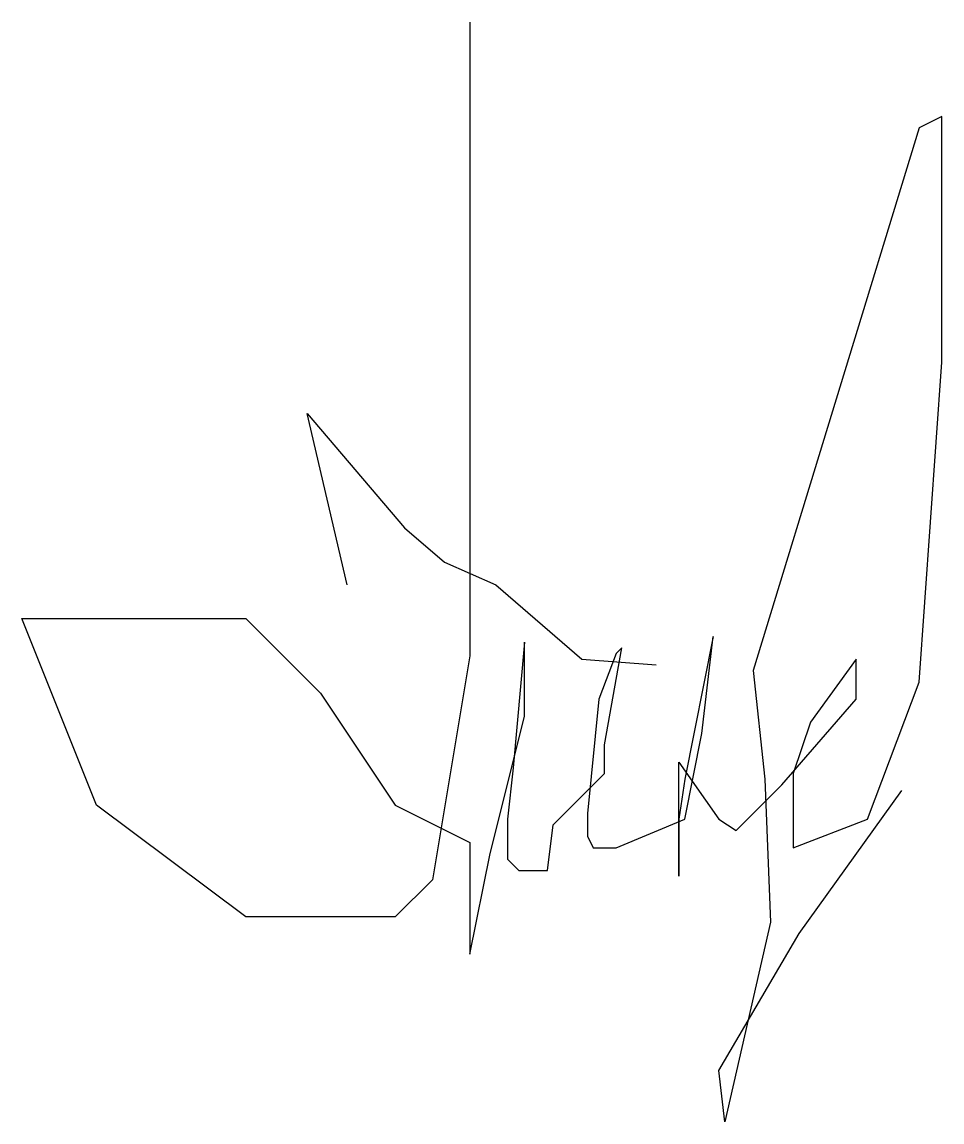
# Model space of a CAD drawing. Header units: millimetres. Extents: x 4.52 to 11.07, y 1.88 to 9.71.
import ezdxf

# ---------------------------------------------------------------- set-up
doc = ezdxf.new("R2010")
doc.units = ezdxf.units.MM
doc.layers.add('00', color=5, linetype='Continuous')

msp = doc.modelspace()

# ---------------------------------------------------------------- linework, layer by layer
at = {"layer": '00'}
for points in [[(7.7126, 9.7104), (7.7126, 9.445), (7.7126, 6.7903), (7.7126, 6.2594), (7.7126, 5.1975), (7.447, 3.6047), (7.447, 3.6047), (7.1813, 3.3392), (6.65, 3.3392), (6.1187, 3.3392), (5.0561, 4.1356), (4.5248, 5.463), (5.8531, 5.463), (6.1187, 5.463), (6.65, 4.932), (7.1813, 4.1356), (7.7126, 3.8702), (7.7126, 3.0738), (7.8578, 3.7913), (8.102, 4.7675), (8.102, 5.0929), (8.102, 5.2149), (8.102, 5.2962), (8.0206, 4.4014), (7.9799, 4.0354), (7.9799, 3.7913), (7.9799, 3.7506), (8.0613, 3.6693), (8.1834, 3.6693), (8.2648, 3.6693), (8.3055, 3.9947), (8.6718, 4.3607), (8.6718, 4.5641), (8.7939, 5.2556), (8.7532, 5.2149), (8.6311, 4.8895), (8.5497, 4.076), (8.5497, 3.9133), (8.5904, 3.832), (8.7532, 3.832), (9.2416, 4.0354), (9.3637, 4.6455), (9.4451, 5.3369), (9.2416, 4.3201), (9.2009, 4.0354), (9.2009, 3.7506), (9.2009, 3.6286), (9.2009, 4.4421), (9.4858, 4.0354), (9.6079, 3.954), (9.9335, 4.2794), (10.4626, 4.8895), (10.4626, 5.1742), (10.137, 4.7268), (10.0149, 4.3607), (10.0149, 3.9133), (10.0149, 3.832), (10.544, 4.0354), (10.9103, 5.0115), (11.0731, 7.2892), (11.0731, 9.0382), (10.9103, 8.9568), (9.73, 5.0929), (9.8114, 4.3201), (9.8521, 3.3032), (9.5265, 1.8797), (9.4858, 2.2457), (10.0556, 3.2219), (10.7882, 4.2387)], [(6.8402, 5.703), (6.5553, 6.9232), (7.2472, 6.1097), (7.5321, 5.8657), (7.8985, 5.703), (8.509, 5.1742), (9.0381, 5.1335)]]:
    msp.add_lwpolyline(points, dxfattribs=at)

doc.saveas('drawing.dxf')
